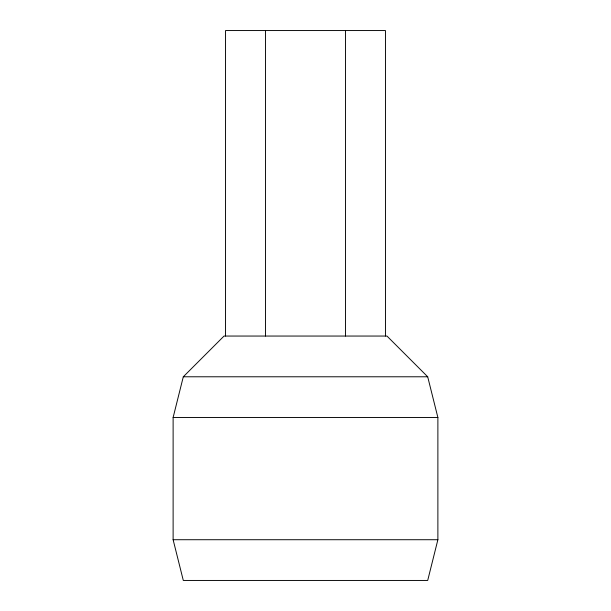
<?xml version="1.0" encoding="UTF-8"?>
<svg xmlns="http://www.w3.org/2000/svg" width="611" height="611" viewBox="0 0 611 611"><rect width="100%" height="100%" fill="white"/><g stroke="black" fill="none" stroke-linecap="round" stroke-linejoin="round"><path stroke-width="0.92" d="M173.119 417.519L183.3 376.781L224.031 336.05L386.969 336.05L427.7 376.781L437.881 417.519L437.881 539.719L427.7 580.45L183.3 580.45L173.119 539.719L173.119 417.519L437.881 417.519M183.3 376.781L427.7 376.781M173.119 539.719L437.881 539.719M385.457 336.05L385.457 30.55L225.543 30.55L225.543 336.05M345.482 30.55L345.482 336.05M265.518 30.55L265.518 336.05"/></g></svg>
